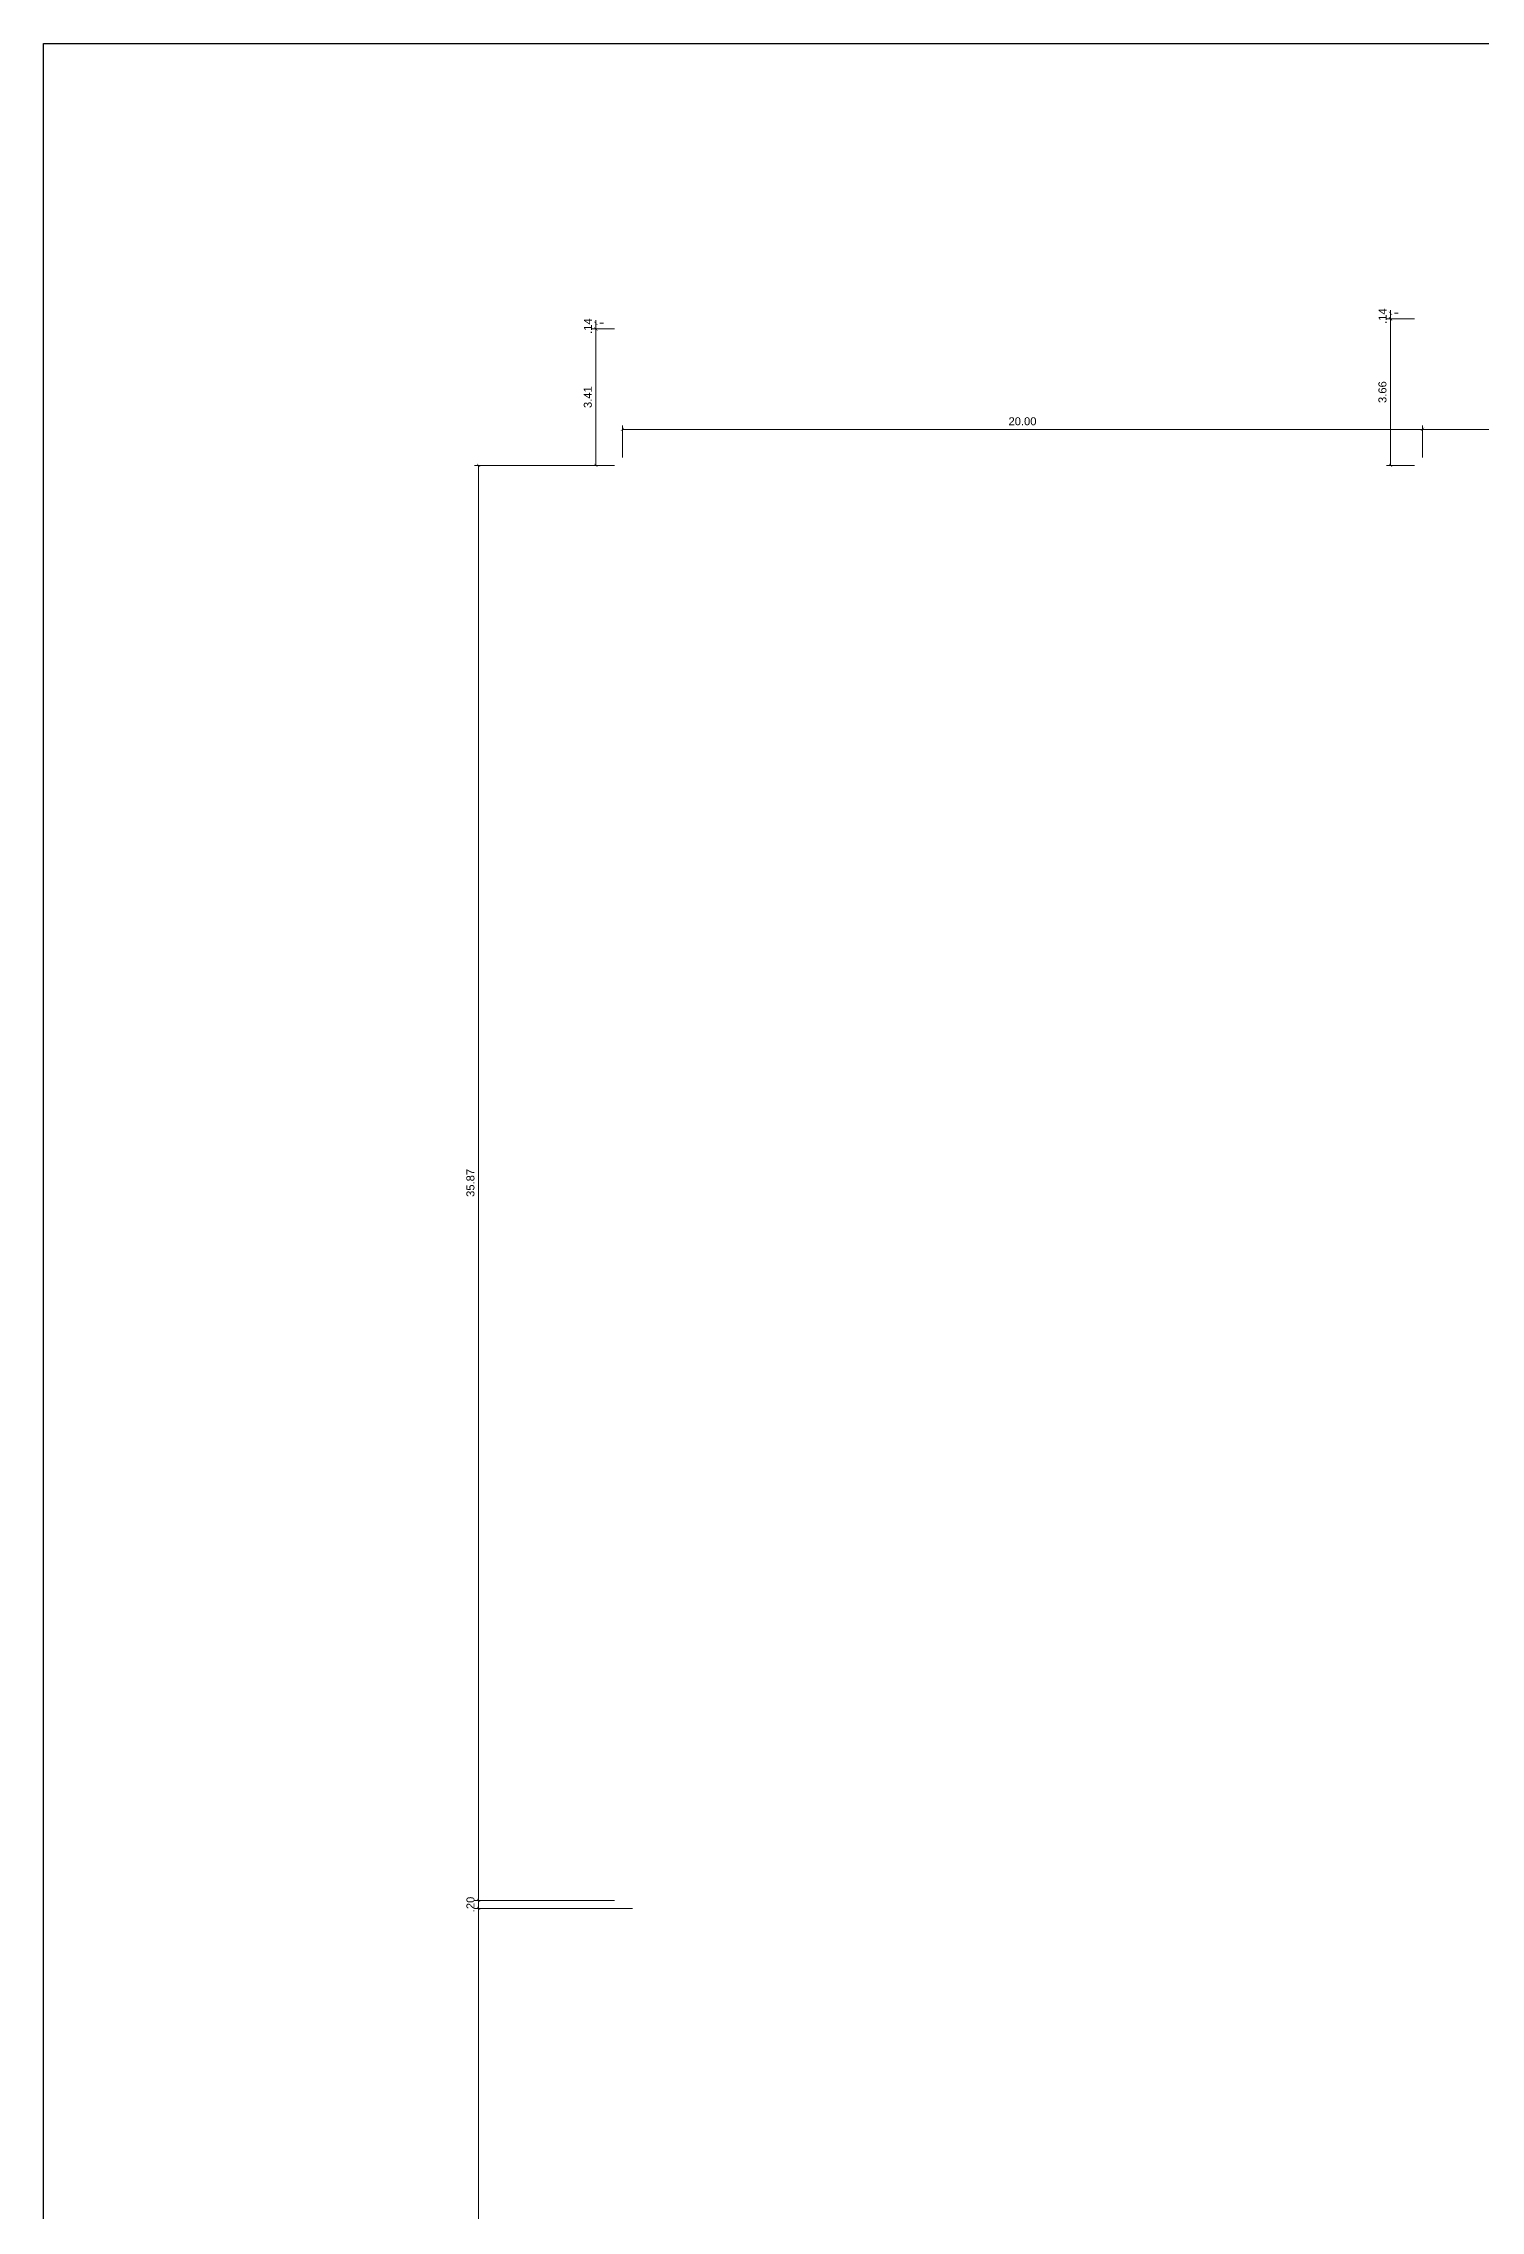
# Model space of a CAD drawing. Header units: metres. Extents: x 2394 to 3264, y 364 to 634.
# Drawn here: x 2492.1 to 2528, y 419.7 to 473.9 of the extents above; entities that cross this region are included whole.
import ezdxf

# ---------------------------------------------------------------- set-up
doc = ezdxf.new("R2010")
doc.units = ezdxf.units.M
doc.header["$LTSCALE"] = 5
doc.header["$MEASUREMENT"] = 0
doc.layers.add('2prancha', color=4, linetype='Continuous', lineweight=18)
doc.layers.add('COTA 1 100', color=2, linetype='Continuous')
doc.styles.add('Luana', font='arial.ttf')
doc.dimstyles.new('arial100', dxfattribs={"dimtxt": 0.2, "dimasz": 0.08, "dimexe": 0.1, "dimexo": 0.2, "dimgap": 0.1, "dimtad": 1, "dimzin": 4, "dimdsep": 46, "dimtxsty": 'Luana', "dimblk": 'ARCHTICK', "dimcen": 0, "dimclrd": 7, "dimclre": 7, "dimclrt": 256, "dimadec": 0, "dimazin": 0, "dimtfac": 1, "dimtix": 1, "dimtmove": 0, "dimatfit": 3, "dimldrblk": 'CLOSEDBLANK', "dimfxl": 0, "dimlwd": 5, "dimlwe": 5, "dimarcsym": 0})

# ---------------------------------------------------------------- blocks, each defined once
blk = doc.blocks.new('_ArchTick')
at = {"color": 0, "linetype": 'ByBlock', "const_width": 0.15}
blk.add_lwpolyline([(-0.5, -0.5), (0.5, 0.5)], dxfattribs=at)
blk = doc.blocks.new('*D35')
at = {"layer": 'COTA 1 100', "color": 7, "lineweight": 5}
for p, q in [((2506.547, 463.505), (2506.547, 464.303)), ((2526.547, 463.505), (2526.547, 464.303)), ((2506.547, 464.203), (2526.547, 464.203))]:
    blk.add_line(p, q, dxfattribs=at)
at = {"layer": 'Defpoints', "color": 0}
for p in [(2526.547, 464.203), (2506.547, 463.305), (2526.547, 463.305)]:
    blk.add_point(p, dxfattribs=at)
at = {"layer": 'COTA 1 100', "color": 7, "lineweight": 5, "xscale": 0.08, "yscale": 0.08, "zscale": 0.08, "rotation": 180}
blk.add_blockref('_ArchTick', (2506.547, 464.203), dxfattribs=at)
at = {"layer": 'COTA 1 100', "color": 7, "lineweight": 5, "xscale": 0.08, "yscale": 0.08, "zscale": 0.08}
blk.add_blockref('_ArchTick', (2526.547, 464.203), dxfattribs=at)
at = {"layer": 'COTA 1 100', "insert": (2516.547, 464.405), "char_height": 0.2, "attachment_point": 5, "style": 'Luana'}
blk.add_mtext('20.00', dxfattribs=at)
blk = doc.blocks.new('_ClosedBlank')
at = {"layer": '2prancha', "color": 0, "lineweight": -2}
for p, q in [((-1, 0.17), (0, 0)), ((-1, 0.17), (-1, -0.17)), ((0, 0), (-1, -0.17))]:
    blk.add_line(p, q, dxfattribs=at)
blk = doc.blocks.new('*D36')
at = {"layer": 'COTA 1 100', "color": 7, "lineweight": 5}
for p, q in [((2526.547, 463.505), (2526.547, 464.303)), ((2536.647, 463.505), (2536.647, 464.303)), ((2526.547, 464.203), (2536.647, 464.203))]:
    blk.add_line(p, q, dxfattribs=at)
at = {"layer": 'Defpoints', "color": 0}
for p in [(2536.647, 464.203), (2526.547, 463.305), (2536.647, 463.305)]:
    blk.add_point(p, dxfattribs=at)
at = {"layer": 'COTA 1 100', "color": 7, "lineweight": 5, "xscale": 0.08, "yscale": 0.08, "zscale": 0.08, "rotation": 180}
blk.add_blockref('_ArchTick', (2526.547, 464.203), dxfattribs=at)
at = {"layer": 'COTA 1 100', "color": 7, "lineweight": 5, "xscale": 0.08, "yscale": 0.08, "zscale": 0.08}
blk.add_blockref('_ArchTick', (2536.647, 464.203), dxfattribs=at)
at = {"layer": 'COTA 1 100', "insert": (2531.597, 464.405), "char_height": 0.2, "attachment_point": 5, "style": 'Luana'}
blk.add_mtext('10.10', dxfattribs=at)
blk = doc.blocks.new('*D38')
at = {"layer": 'COTA 1 100', "color": 7, "lineweight": 5}
for p, q in [((2506.347, 463.305), (2502.851, 463.305)), ((2502.951, 463.305), (2502.951, 427.435)), ((2506.347, 427.435), (2502.851, 427.435))]:
    blk.add_line(p, q, dxfattribs=at)
at = {"layer": 'Defpoints', "color": 0}
for p in [(2506.547, 463.305), (2502.951, 427.435), (2506.547, 427.435)]:
    blk.add_point(p, dxfattribs=at)
at = {"layer": 'COTA 1 100', "color": 7, "lineweight": 5, "xscale": 0.08, "yscale": 0.08, "zscale": 0.08}
for p, rotation in [((2502.951, 463.305), 90), ((2502.951, 427.435), 270)]:
    blk.add_blockref('_ArchTick', p, dxfattribs=dict(at, rotation=rotation))
at = {"layer": 'COTA 1 100', "insert": (2502.749, 445.37), "char_height": 0.2, "attachment_point": 5, "rotation": 90, "style": 'Luana'}
blk.add_mtext('35.87', dxfattribs=at)
blk = doc.blocks.new('*D39')
at = {"layer": 'COTA 1 100', "color": 7, "lineweight": 5}
for p, q in [((2506.347, 427.435), (2502.851, 427.435)), ((2502.951, 427.435), (2502.951, 427.515)), ((2502.951, 427.435), (2502.951, 427.235)), ((2506.797, 427.235), (2502.851, 427.235)), ((2502.951, 427.235), (2502.951, 427.155))]:
    blk.add_line(p, q, dxfattribs=at)
at = {"layer": 'Defpoints', "color": 0}
for p in [(2506.547, 427.435), (2502.951, 427.235), (2506.997, 427.235)]:
    blk.add_point(p, dxfattribs=at)
at = {"layer": 'COTA 1 100', "color": 7, "lineweight": 5, "xscale": 0.08, "yscale": 0.08, "zscale": 0.08}
for p, rotation in [((2502.951, 427.435), 270), ((2502.951, 427.235), 90)]:
    blk.add_blockref('_ArchTick', p, dxfattribs=dict(at, rotation=rotation))
at = {"layer": 'COTA 1 100', "insert": (2502.749, 427.335), "char_height": 0.2, "attachment_point": 5, "rotation": 90, "style": 'Luana'}
blk.add_mtext('.20', dxfattribs=at)
blk = doc.blocks.new('*D40')
at = {"layer": 'COTA 1 100', "color": 7, "lineweight": 5}
for p, q in [((2506.797, 427.235), (2502.851, 427.235)), ((2502.951, 427.235), (2502.951, 400.035)), ((2506.797, 400.035), (2502.851, 400.035))]:
    blk.add_line(p, q, dxfattribs=at)
at = {"layer": 'Defpoints', "color": 0}
for p in [(2506.997, 427.235), (2502.951, 400.035), (2506.997, 400.035)]:
    blk.add_point(p, dxfattribs=at)
at = {"layer": 'COTA 1 100', "color": 7, "lineweight": 5, "xscale": 0.08, "yscale": 0.08, "zscale": 0.08}
for p, rotation in [((2502.951, 427.235), 90), ((2502.951, 400.035), 270)]:
    blk.add_blockref('_ArchTick', p, dxfattribs=dict(at, rotation=rotation))
at = {"layer": 'COTA 1 100', "insert": (2502.749, 413.635), "char_height": 0.2, "attachment_point": 5, "rotation": 90, "style": 'Luana'}
blk.add_mtext('27.20', dxfattribs=at)
blk = doc.blocks.new('*D53')
at = {"layer": 'COTA 1 100', "color": 7, "lineweight": 5}
for p, q in [((2506.347, 466.714), (2505.784, 466.714)), ((2505.884, 463.305), (2505.884, 466.714)), ((2506.347, 463.305), (2505.784, 463.305))]:
    blk.add_line(p, q, dxfattribs=at)
at = {"layer": 'Defpoints', "color": 0}
for p in [(2505.884, 466.714), (2506.547, 466.714), (2506.547, 463.305)]:
    blk.add_point(p, dxfattribs=at)
at = {"layer": 'COTA 1 100', "color": 7, "lineweight": 5, "xscale": 0.08, "yscale": 0.08, "zscale": 0.08}
for p, rotation in [((2505.884, 466.714), 90), ((2505.884, 463.305), 270)]:
    blk.add_blockref('_ArchTick', p, dxfattribs=dict(at, rotation=rotation))
at = {"layer": 'COTA 1 100', "insert": (2505.682, 465.009), "char_height": 0.2, "attachment_point": 5, "rotation": 90, "style": 'Luana'}
blk.add_mtext('3.41', dxfattribs=at)
blk = doc.blocks.new('*D54')
at = {"layer": 'COTA 1 100', "color": 7, "lineweight": 5}
for p, q in [((2506.347, 466.714), (2505.784, 466.714)), ((2505.884, 466.856), (2505.884, 466.936)), ((2505.884, 466.714), (2505.884, 466.856)), ((2505.884, 466.714), (2505.884, 466.634)), ((2506.076, 466.856), (2505.984, 466.856))]:
    blk.add_line(p, q, dxfattribs=at)
at = {"layer": 'Defpoints', "color": 0}
for p in [(2505.876, 466.856), (2505.884, 466.856), (2506.547, 466.714)]:
    blk.add_point(p, dxfattribs=at)
at = {"layer": 'COTA 1 100', "color": 7, "lineweight": 5, "xscale": 0.08, "yscale": 0.08, "zscale": 0.08}
for p, rotation in [((2505.884, 466.856), 270), ((2505.884, 466.714), 90)]:
    blk.add_blockref('_ArchTick', p, dxfattribs=dict(at, rotation=rotation))
at = {"layer": 'COTA 1 100', "insert": (2505.684, 466.785), "char_height": 0.2, "attachment_point": 5, "rotation": 90, "style": 'Luana'}
blk.add_mtext('.14', dxfattribs=at)
blk = doc.blocks.new('*D55')
at = {"layer": 'COTA 1 100', "color": 7, "lineweight": 5}
for p, q in [((2526.347, 466.965), (2525.647, 466.965)), ((2525.747, 463.305), (2525.747, 466.965)), ((2526.347, 463.305), (2525.647, 463.305))]:
    blk.add_line(p, q, dxfattribs=at)
at = {"layer": 'Defpoints', "color": 0}
for p in [(2525.747, 466.965), (2526.547, 466.965), (2526.547, 463.305)]:
    blk.add_point(p, dxfattribs=at)
at = {"layer": 'COTA 1 100', "color": 7, "lineweight": 5, "xscale": 0.08, "yscale": 0.08, "zscale": 0.08}
for p, rotation in [((2525.747, 466.965), 90), ((2525.747, 463.305), 270)]:
    blk.add_blockref('_ArchTick', p, dxfattribs=dict(at, rotation=rotation))
at = {"layer": 'COTA 1 100', "insert": (2525.545, 465.135), "char_height": 0.2, "attachment_point": 5, "rotation": 90, "style": 'Luana'}
blk.add_mtext('3.66', dxfattribs=at)
blk = doc.blocks.new('*D56')
at = {"layer": 'COTA 1 100', "color": 7, "lineweight": 5}
for p, q in [((2526.347, 466.965), (2525.647, 466.965)), ((2525.747, 467.105), (2525.747, 467.185)), ((2525.747, 466.965), (2525.747, 467.105)), ((2525.747, 466.965), (2525.747, 466.885)), ((2525.934, 467.105), (2525.847, 467.105))]:
    blk.add_line(p, q, dxfattribs=at)
at = {"layer": 'Defpoints', "color": 0}
for p in [(2525.734, 467.105), (2525.747, 467.105), (2526.547, 466.965)]:
    blk.add_point(p, dxfattribs=at)
at = {"layer": 'COTA 1 100', "color": 7, "lineweight": 5, "xscale": 0.08, "yscale": 0.08, "zscale": 0.08}
for p, rotation in [((2525.747, 467.105), 270), ((2525.747, 466.965), 90)]:
    blk.add_blockref('_ArchTick', p, dxfattribs=dict(at, rotation=rotation))
at = {"layer": 'COTA 1 100', "insert": (2525.547, 467.035), "char_height": 0.2, "attachment_point": 5, "rotation": 90, "style": 'Luana'}
blk.add_mtext('.14', dxfattribs=at)

msp = doc.modelspace()

# ---------------------------------------------------------------- linework, layer by layer
msp.add_lwpolyline([(2569.337, 390.226), (2492.073, 390.226), (2492.073, 473.852), (2569.337, 473.852)], close=True)

# ---------------------------------------------------------------- dimensions: what is measured, and where the dimension line sits
at = {"layer": 'COTA 1 100'}
for base, p1, p2, picture, middle in [((2505.884, 466.856), (2506.547, 466.714), (2505.876, 466.856), '*D54', (2505.684, 466.785)), ((2525.747, 467.105), (2526.547, 466.965), (2525.734, 467.105), '*D56', (2525.547, 467.035)), ((2502.951, 427.235), (2506.547, 427.435), (2506.997, 427.235), '*D39', (2502.749, 427.335)), ((2502.951, 400.035), (2506.997, 427.235), (2506.997, 400.035), '*D40', (2502.749, 413.635))]:
    dim = msp.add_linear_dim(base=base, p1=p1, p2=p2, angle=90, dimstyle='arial100', override={"dimtmove": 1}, dxfattribs=at)
    dim.commit()
    dim.dimension.update_dxf_attribs({"geometry": picture, "text_midpoint": middle})
for base, p1, p2, picture, middle in [((2525.747, 466.965), (2526.547, 463.305), (2526.547, 466.965), '*D55', (2525.545, 465.135)), ((2505.884, 466.714), (2506.547, 463.305), (2506.547, 466.714), '*D53', (2505.682, 465.009)), ((2502.951, 427.435), (2506.547, 463.305), (2506.547, 427.435), '*D38', (2502.749, 445.37))]:
    dim = msp.add_linear_dim(base=base, p1=p1, p2=p2, angle=90, dimstyle='arial100', dxfattribs=at)
    dim.commit()
    dim.dimension.update_dxf_attribs({"geometry": picture, "text_midpoint": middle})
dim = msp.add_linear_dim(base=(2526.547, 464.203), p1=(2506.547, 463.305), p2=(2526.547, 463.305), dimstyle='arial100', dxfattribs=at)
dim.commit()
dim.dimension.update_dxf_attribs({"geometry": '*D35', "text_midpoint": (2516.547, 464.405)})
dim = msp.add_linear_dim(base=(2536.647, 464.203), p1=(2526.547, 463.305), p2=(2536.647, 463.305), dimstyle='arial100', override={"dimtmove": 1}, dxfattribs=at)
dim.commit()
dim.dimension.update_dxf_attribs({"geometry": '*D36', "text_midpoint": (2531.597, 464.405)})

doc.saveas('drawing.dxf')
